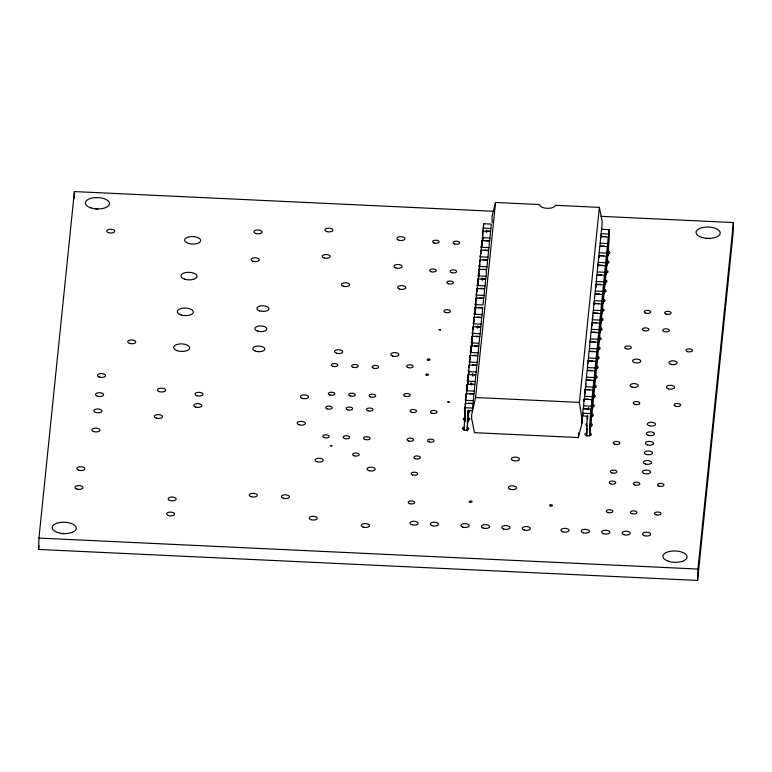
<?xml version="1.0" encoding="UTF-8"?>
<svg xmlns="http://www.w3.org/2000/svg" width="772" height="772" viewBox="0 0 772 772"><rect width="100%" height="100%" fill="white"/><g stroke="black" fill="none" stroke-linecap="round" stroke-linejoin="round"><path stroke-width="1.16" d="M600.877 216.324L733.4 222.558L733.043 233.926L697.589 580.428L38.6 549.442L38.957 538.074L74.411 191.572L493.655 211.287M74.199 198.394L74.411 191.572M464.097 429.879L465.246 403.322L472.879 403.679L472.348 410.752L467.764 410.54L467.128 430.873M464.233 430.496L464.339 427.138M464.676 421.348L465.13 406.931M465.14 413.531L464.869 421.937L465.101 419.756M465.4 405.117L466.22 393.759L473.863 394.116L473.101 403.37L468.527 403.158M466.114 397.358L466.22 393.759M466.346 396.75L467.205 384.186L474.838 384.553L474.085 393.807L469.501 393.585M467.05 389.001L467.205 384.186M467.243 389.59L468.179 374.623L475.813 374.98L475.06 384.234L470.476 384.022M467.919 383.037L468.179 374.623M468.112 383.626L468.228 380.027M468.372 375.211L469.164 365.06L476.797 365.417L476.063 373.773M468.855 374.671L468.971 371.062M469.087 367.462L469.164 365.06M467.292 430.641L468.064 410.897M469.318 366.854L470.138 355.487L477.772 355.853L477.019 365.098L472.435 364.886M468.295 410.25L467.928 422.081L468.15 419.9M470.023 359.096L470.138 355.487M468.305 419.958L468.749 410.8M470.225 359.684L471.123 345.924L478.756 346.281L477.993 355.535L473.419 355.323M468.98 410.154L468.903 412.518L469.125 410.328M470.93 351.935L471.123 345.924M471.161 351.318L472.097 336.36L479.73 336.717L479.065 343.27L471.422 342.913M471.798 345.972L472.097 336.36M471.991 346.56L472.068 344.158M472.29 336.949L473.072 326.788L480.715 327.154L479.952 336.399L475.378 336.187M471.123 385.103L471.2 382.738M472.773 336.409L472.85 333.996M473.004 329.19L473.072 326.788M473.197 329.789L474.056 317.224L481.689 317.582L480.937 326.836L476.353 326.624M473.902 322.03L474.056 317.224M474.133 321.422L475.031 307.661L482.664 308.018L481.911 317.273L477.328 317.051M472.551 376.08L472.628 373.716M474.809 314.87L475.031 307.661M475.041 314.262L475.156 310.653M475.224 308.25L476.015 298.088L483.648 298.455L482.973 305.008L475.34 304.641M475.668 308.906L476.015 298.088M476.208 298.687L476.99 288.525L484.623 288.882L483.87 298.137L479.287 297.924M476.652 299.343L476.729 296.94M476.913 290.928L476.99 288.525M477.106 291.517L477.974 278.962L485.607 279.319L484.845 288.574L480.271 288.352M477.781 284.964L477.974 278.962M478.013 284.357L478.949 269.389L486.582 269.746L485.829 279.001L481.245 278.788M478.717 276.598L478.949 269.389M478.92 277.196L479.026 273.587M479.142 269.988L479.923 259.826L487.566 260.183L486.833 268.54M477.443 328.245L477.521 325.88M479.624 269.438L479.817 263.426M480.087 261.621L480.908 250.263L488.541 250.62L487.788 259.875L483.204 259.653M480.792 253.863L480.908 250.263M481.024 253.255L481.882 240.69L489.516 241.047L488.763 250.302L484.179 250.089M481.699 246.702L481.882 240.69M481.931 246.094L482.867 231.127L490.5 231.484L489.747 240.739L485.163 240.526M479.036 344.167L478.978 345.972L474.394 345.75M482.558 240.739L482.867 231.127M482.789 240.131L482.867 237.728M483.06 231.716L483.619 223.745L491.253 224.102L490.751 230.268M483.397 230.751L483.619 223.745M482.336 280.419L482.413 278.045M486.399 232.565L486.476 230.172M495.547 202.486L475.591 397.512L471.731 414.419L471.605 418.472L474.49 432.667L578.315 437.55L581.866 423.654L581.991 419.601L579.425 402.395L599.371 207.369L555.454 205.304A8.048 3.783 1.8 0 1 547.116 208.315A8.048 3.783 1.8 0 1 539.464 204.551L495.547 202.486L491.996 216.382L492.208 222.732M589.798 435.283L590.773 409.228L583.14 408.87L582.609 415.934L587.193 416.147L586.585 435.292M590.58 426.154A3.271 1.534 1.8 0 0 590.85 423.5L591.757 399.664L584.114 399.298L583.362 408.552L587.946 408.764M584.066 401.102L584.114 399.298M591.719 417.266L592.732 390.092L585.099 389.735L584.346 398.989L588.92 399.201M585.012 392.437L585.099 389.735M592.539 407.018A3.271 1.534 1.8 0 0 592.809 404.374L593.707 380.528L586.073 380.171L585.321 389.416L589.904 389.638M590.879 380.065L586.295 379.853L587.058 370.599L594.691 370.956L593.784 394.772A3.271 1.534 1.8 0 1 593.514 397.455M594.691 387.447L595.666 361.392L588.032 361.035L587.28 370.29L591.863 370.502M587.974 362.83L588.032 361.035M595.473 378.319A3.271 1.534 1.8 0 0 595.743 375.675L596.65 351.829L589.017 351.472L588.254 360.717L592.838 360.939M596.447 368.755A3.271 1.534 1.8 0 0 596.717 366.102L597.624 342.257L589.991 341.899L589.239 351.154L593.813 351.366M586.71 436.257L587.116 428.344M587.415 418.878L587.521 415.336M587.646 418.231L587.724 415.867M597.432 359.183A3.271 1.534 1.8 0 0 597.702 356.539L598.609 332.693L590.966 332.336L590.213 341.591L594.797 341.803M588.592 409.855L588.66 407.481M598.406 349.62A3.271 1.534 1.8 0 0 598.676 346.975L599.583 323.13L591.95 322.764L591.198 332.018L595.772 332.24M591.863 325.466L591.921 323.671M599.39 340.056A3.271 1.534 1.8 0 0 599.661 337.403L600.558 313.557L592.925 313.2L592.172 322.455L596.756 322.667M600.365 330.484A3.271 1.534 1.8 0 0 600.635 327.839L601.542 303.994L593.909 303.637L593.147 312.892L597.731 313.104M589.634 435.775L590.773 409.228M601.542 320.486L602.517 294.431L594.884 294.064L594.131 303.319L598.715 303.541M591.757 399.664L590.406 427.842L590.628 425.661M590.744 426.829L590.85 423.471M602.324 311.357A3.271 1.534 1.8 0 0 602.594 308.703L603.501 284.858L595.868 284.501L595.106 293.756L599.69 293.968M592.732 390.092L591.381 418.279L591.603 416.089M595.781 287.203L595.868 284.501M603.299 301.784A3.271 1.534 1.8 0 0 603.579 299.14L604.476 275.295L596.843 274.938L596.09 284.192L600.664 284.405M593.707 380.528L592.365 408.706L592.587 406.526M592.703 407.703L592.809 404.345M604.486 291.777L605.46 265.732L597.817 265.365L597.065 274.62L601.649 274.842M594.691 370.956L593.34 399.143L593.562 396.962M593.678 398.13L593.784 394.772M605.258 282.658A3.271 1.534 1.8 0 0 605.528 280.004L606.435 256.159L598.802 255.802L598.049 265.057L602.623 265.269M595.666 361.392L594.315 389.58L594.546 387.39M598.744 257.607L598.802 255.802M598.831 257.829L599.776 246.239L607.41 246.596L606.512 270.412A3.271 1.534 1.8 0 1 606.242 273.085M596.65 351.829L595.299 380.007L595.521 377.826M595.637 379.004L595.743 375.636M607.419 263.078L608.394 237.033L600.761 236.666L599.998 245.921L604.582 246.133M597.624 342.257L596.428 370.502M596.65 368.312L596.727 366.073M608.375 254.162L609.147 229.651L601.513 229.284L600.983 236.357L605.566 236.57M598.609 332.693L597.258 360.881L597.48 358.69M597.596 359.868L597.702 356.51M599.583 323.13L598.232 351.308L598.454 349.127M598.58 350.305L598.676 346.937M600.558 313.557L599.217 341.745L599.439 339.555M599.593 339.612L599.661 337.374M601.542 303.994L600.346 332.23M600.529 331.169L600.635 327.81M602.517 294.431L601.166 322.609L601.398 320.428M603.501 284.858L602.15 313.046L602.372 310.855M602.488 312.033L602.594 308.675M604.476 275.295L603.125 303.473L603.347 301.292M603.472 302.47L603.579 299.111M605.46 265.732L604.109 293.91L604.331 291.729M606.435 256.159L605.084 284.347L605.306 282.156M605.431 283.334L605.528 279.975M607.41 246.596L606.068 274.774L606.29 272.593M606.406 273.77L606.512 270.412M608.394 237.033L607.043 265.211L607.265 263.03M609.147 229.651L608.018 255.648L608.249 253.457M697.589 580.428L697.946 569.061L733.4 222.558M38.6 549.442L38.967 545.843M578.315 437.55L578.807 432.764M581.866 423.654L582.831 413.753M583.333 409.334L583.574 406.95M584.915 393.826L585.408 389.059M585.659 386.145L585.88 383.964M586.295 379.853L586.527 377.672M588.09 362.811L588.332 360.428M590.165 342.527L590.435 339.4M591.873 325.832L592.124 323.439M592.616 318.083L592.848 315.902M594.073 304.351L594.353 301.138M595.781 287.657L596.148 284.077M597.982 266.176L598.223 263.792M600.906 237.544L601.205 234.167M601.764 229.197L602.256 221.574L599.371 207.369M483.175 228.116L490.809 228.473M601.07 233.655L608.703 234.012M486.138 230.953L490.722 231.175M482.191 237.679L489.824 238.037M600.085 243.219L607.718 243.585M481.217 247.243L488.85 247.609M599.111 252.791L606.744 253.148M599.024 255.493L603.607 255.706M480.232 256.815L487.865 257.173M598.126 262.355L605.769 262.712M479.258 266.379L486.891 266.736M597.152 271.927L604.785 272.284M482.23 269.225L486.804 269.438M478.273 275.942L485.916 276.308M596.177 281.49L603.81 281.848M477.299 285.515L484.932 285.872M595.193 291.054L602.826 291.411M476.324 295.078L483.957 295.435M594.218 300.626L601.851 300.983M593.234 310.19L600.867 310.547M478.312 307.488L482.896 307.7M474.365 314.214L481.998 314.571M592.259 319.753L599.892 320.11M473.381 323.777L481.014 324.134M591.275 329.326L598.918 329.683M472.406 333.34L480.039 333.707M590.3 338.889L597.933 339.246M589.326 348.452L596.959 348.819M470.447 352.476L478.08 352.833M588.341 358.025L595.974 358.382M469.472 362.049L477.106 362.406M587.367 367.588L595 367.945M468.488 371.612L476.121 371.969M586.382 377.151L594.015 377.518M471.46 374.449L476.044 374.671M467.514 381.175L475.147 381.532M585.408 386.724L593.041 387.081M466.529 390.748L474.162 391.105M584.423 396.287L592.066 396.644M475.591 397.512L579.425 402.395M465.555 400.311L473.188 400.668M583.449 405.85L591.082 406.217M464.802 407.693L472.435 408.05M582.696 413.232L590.329 413.599M38.957 538.074L697.946 569.061M481.323 247.426A3.271 1.534 1.8 0 1 481.477 245.901M480.338 256.989A3.271 1.534 1.8 0 1 480.502 255.464M479.364 266.562A3.271 1.534 1.8 0 1 479.518 265.028M478.389 276.125A3.271 1.534 1.8 0 1 478.543 274.6M477.405 285.688A3.271 1.534 1.8 0 1 477.559 284.164M476.43 295.261A3.271 1.534 1.8 0 1 476.585 293.727M475.446 304.824A3.271 1.534 1.8 0 1 475.6 303.3M474.471 314.387A3.271 1.534 1.8 0 1 474.626 312.863M473.487 323.96A3.271 1.534 1.8 0 1 473.651 322.426M471.538 343.096A3.271 1.534 1.8 0 1 471.692 341.562M470.553 352.659A3.271 1.534 1.8 0 1 470.708 351.125M469.579 362.222A3.271 1.534 1.8 0 1 469.733 360.698M468.594 371.795A3.271 1.534 1.8 0 1 468.749 370.261M467.62 381.358A3.271 1.534 1.8 0 1 467.774 379.824M466.635 390.922A3.271 1.534 1.8 0 1 466.799 389.397M465.661 400.494A3.271 1.534 1.8 0 1 465.815 398.96M470.331 410.328A3.271 1.534 1.8 0 1 469.077 410.829M464.686 410.057A3.271 1.534 1.8 0 1 464.84 408.533M468.372 417.748A3.271 1.534 1.8 0 1 468.102 420.393M464.84 420.238A3.271 1.534 1.8 0 1 465.111 417.594M467.398 427.312A3.271 1.534 1.8 0 1 468.025 429.657A3.271 1.534 1.8 0 1 463.026 429.425A3.271 1.534 1.8 0 1 464.136 427.157M589.866 433.073A3.271 1.534 1.8 0 1 590.503 435.418A3.271 1.534 1.8 0 1 585.504 435.186A3.271 1.534 1.8 0 1 586.604 432.918M587.318 425.999A3.271 1.534 1.8 0 1 586.334 423.857M591.825 413.937A3.271 1.534 1.8 0 1 591.555 416.59M594.768 385.238A3.271 1.534 1.8 0 1 594.498 387.882M472.512 333.523A3.271 1.534 1.8 0 1 472.667 331.999M601.62 318.276A3.271 1.534 1.8 0 1 601.349 320.92M604.553 289.568A3.271 1.534 1.8 0 1 604.283 292.221M607.487 260.868A3.271 1.534 1.8 0 1 607.217 263.522M608.471 251.305A3.271 1.534 1.8 0 1 608.201 253.959M61.306 533.674A12.072 5.665 1.8 0 1 64.443 533.626M95.583 208.951A12.072 5.665 1.8 0 1 97.658 208.971M706.274 238.423A12.072 5.665 1.8 0 1 710.423 238.625M330.348 445.627L331.825 445.878L330.348 445.627M439.114 329.634L440.6 329.895L439.114 329.634M447.866 401.951L449.343 402.212L447.866 401.951M373.58 368.225A3.271 1.534 1.8 0 0 378.608 367.134A3.271 1.534 1.8 0 0 373.851 365.581A3.271 1.534 1.8 0 0 373.58 368.225M353.171 367.269A3.271 1.534 1.8 0 0 358.198 366.169A3.271 1.534 1.8 0 0 353.441 364.616A3.271 1.534 1.8 0 0 353.171 367.269M332.761 366.304A3.271 1.534 1.8 0 0 337.789 365.214A3.271 1.534 1.8 0 0 333.031 363.66A3.271 1.534 1.8 0 0 332.761 366.304M324.25 437.589A3.271 1.534 1.8 0 0 329.287 436.489A3.271 1.534 1.8 0 0 324.52 434.935A3.271 1.534 1.8 0 0 324.25 437.589M344.669 438.544A3.271 1.534 1.8 0 0 349.697 437.454A3.271 1.534 1.8 0 0 344.939 435.9A3.271 1.534 1.8 0 0 344.669 438.544M365.079 439.509A3.271 1.534 1.8 0 0 370.106 438.409A3.271 1.534 1.8 0 0 365.349 436.855A3.271 1.534 1.8 0 0 365.079 439.509M368.012 410.8A3.271 1.534 1.8 0 0 373.05 409.71A3.271 1.534 1.8 0 0 368.283 408.156A3.271 1.534 1.8 0 0 368.012 410.8M347.603 409.845A3.271 1.534 1.8 0 0 352.63 408.755A3.271 1.534 1.8 0 0 347.873 407.201A3.271 1.534 1.8 0 0 347.603 409.845M327.193 408.89A3.271 1.534 1.8 0 0 332.221 407.79A3.271 1.534 1.8 0 0 327.463 406.236A3.271 1.534 1.8 0 0 327.193 408.89M454.534 243.962A3.271 1.534 1.8 0 0 459.562 242.871A3.271 1.534 1.8 0 0 454.805 241.318A3.271 1.534 1.8 0 0 454.534 243.962M434.115 243.006A3.271 1.534 1.8 0 0 439.152 241.916A3.271 1.534 1.8 0 0 434.385 240.362A3.271 1.534 1.8 0 0 434.115 243.006M431.181 271.705A3.271 1.534 1.8 0 0 436.209 270.615A3.271 1.534 1.8 0 0 431.452 269.061A3.271 1.534 1.8 0 0 431.181 271.705M451.591 272.67A3.271 1.534 1.8 0 0 456.628 271.57A3.271 1.534 1.8 0 0 451.861 270.017A3.271 1.534 1.8 0 0 451.591 272.67M431.963 413.203A3.271 1.534 1.8 0 0 437 412.113A3.271 1.534 1.8 0 0 432.233 410.559A3.271 1.534 1.8 0 0 431.963 413.203M411.553 412.248A3.271 1.534 1.8 0 0 416.581 411.148A3.271 1.534 1.8 0 0 411.823 409.594A3.271 1.534 1.8 0 0 411.553 412.248M408.62 440.947A3.271 1.534 1.8 0 0 413.647 439.857A3.271 1.534 1.8 0 0 408.89 438.293A3.271 1.534 1.8 0 0 408.62 440.947M429.029 441.902A3.271 1.534 1.8 0 0 434.057 440.812A3.271 1.534 1.8 0 0 429.3 439.258A3.271 1.534 1.8 0 0 429.029 441.902M412.644 474.973A3.271 1.534 1.8 0 0 417.681 473.873A3.271 1.534 1.8 0 0 412.914 472.319A3.271 1.534 1.8 0 0 412.644 474.973M409.71 503.672A3.271 1.534 1.8 0 0 414.738 502.572A3.271 1.534 1.8 0 0 409.98 501.018A3.271 1.534 1.8 0 0 409.71 503.672M655.997 514.799A3.271 1.534 1.8 0 0 661.025 513.698A3.271 1.534 1.8 0 0 656.268 512.145A3.271 1.534 1.8 0 0 655.997 514.799M658.931 486.099A3.271 1.534 1.8 0 0 663.959 484.999A3.271 1.534 1.8 0 0 659.201 483.446A3.271 1.534 1.8 0 0 658.931 486.099M631.882 513.66A3.271 1.534 1.8 0 0 636.91 512.569A3.271 1.534 1.8 0 0 632.152 511.016A3.271 1.534 1.8 0 0 631.882 513.66M370.647 396.924A3.271 1.534 1.8 0 0 375.675 395.833A3.271 1.534 1.8 0 0 370.917 394.28A3.271 1.534 1.8 0 0 370.647 396.924M426.366 375.211A1.409 0.666 1.8 0 0 428.537 374.738A1.409 0.666 1.8 0 0 426.491 374.073A1.409 0.666 1.8 0 0 426.366 375.211M129.532 343.395A4.024 1.891 1.8 0 0 135.727 342.054A4.024 1.891 1.8 0 0 129.87 340.134A4.024 1.891 1.8 0 0 129.532 343.395M634.825 484.961A3.271 1.534 1.8 0 0 639.853 483.87A3.271 1.534 1.8 0 0 635.095 482.317A3.271 1.534 1.8 0 0 634.825 484.961M607.776 512.531A3.271 1.534 1.8 0 0 612.804 511.431A3.271 1.534 1.8 0 0 608.047 509.877A3.271 1.534 1.8 0 0 607.776 512.531M610.71 483.832A3.271 1.534 1.8 0 0 615.738 482.732A3.271 1.534 1.8 0 0 610.98 481.178A3.271 1.534 1.8 0 0 610.71 483.832M611.829 472.908A3.271 1.534 1.8 0 0 616.857 471.808A3.271 1.534 1.8 0 0 612.099 470.254A3.271 1.534 1.8 0 0 611.829 472.908M614.763 444.209A3.271 1.534 1.8 0 0 619.791 443.109A3.271 1.534 1.8 0 0 615.033 441.555A3.271 1.534 1.8 0 0 614.763 444.209M626.227 348.732A3.271 1.534 1.8 0 0 631.255 347.641A3.271 1.534 1.8 0 0 626.497 346.088A3.271 1.534 1.8 0 0 626.227 348.732M687.466 351.617A3.271 1.534 1.8 0 0 692.494 350.517A3.271 1.534 1.8 0 0 687.736 348.963A3.271 1.534 1.8 0 0 687.466 351.617M448.358 283.787A3.271 1.534 1.8 0 0 453.386 282.697A3.271 1.534 1.8 0 0 448.628 281.143A3.271 1.534 1.8 0 0 448.358 283.787M445.425 312.486A3.271 1.534 1.8 0 0 450.452 311.396A3.271 1.534 1.8 0 0 445.695 309.842A3.271 1.534 1.8 0 0 445.425 312.486M159.37 391.636A4.092 1.92 1.8 0 0 165.662 390.275A4.092 1.92 1.8 0 0 159.707 388.326A4.092 1.92 1.8 0 0 159.37 391.636M302.257 398.362A4.092 1.92 1.8 0 0 308.549 396.991A4.092 1.92 1.8 0 0 302.595 395.042A4.092 1.92 1.8 0 0 302.257 398.362M415.355 458.713A3.271 1.534 1.8 0 0 420.393 457.613A3.271 1.534 1.8 0 0 415.635 456.059A3.271 1.534 1.8 0 0 415.355 458.713M354.126 455.827A3.271 1.534 1.8 0 0 359.154 454.737A3.271 1.534 1.8 0 0 354.396 453.183A3.271 1.534 1.8 0 0 354.126 455.827M408.127 367.578A3.271 1.534 1.8 0 0 413.155 366.488A3.271 1.534 1.8 0 0 408.398 364.934A3.271 1.534 1.8 0 0 408.127 367.578M405.194 396.277A3.271 1.534 1.8 0 0 410.221 395.187A3.271 1.534 1.8 0 0 405.464 393.633A3.271 1.534 1.8 0 0 405.194 396.277M255.822 233.443A4.092 1.92 1.8 0 0 262.113 232.073A4.092 1.92 1.8 0 0 256.159 230.133A4.092 1.92 1.8 0 0 255.822 233.443M398.709 240.16A4.092 1.92 1.8 0 0 405.001 238.789A4.092 1.92 1.8 0 0 399.047 236.85A4.092 1.92 1.8 0 0 398.709 240.16M252.975 261.235A4.092 1.92 1.8 0 0 259.267 259.865A4.092 1.92 1.8 0 0 253.312 257.925A4.092 1.92 1.8 0 0 252.975 261.235M395.862 267.961A4.092 1.92 1.8 0 0 402.164 266.591A4.092 1.92 1.8 0 0 396.21 264.642A4.092 1.92 1.8 0 0 395.862 267.961M392.668 356.066A4.092 1.92 1.8 0 0 398.96 354.695A4.092 1.92 1.8 0 0 393.006 352.746A4.092 1.92 1.8 0 0 392.668 356.066M399.52 289.095A4.092 1.92 1.8 0 0 405.811 287.724A4.092 1.92 1.8 0 0 399.857 285.785A4.092 1.92 1.8 0 0 399.52 289.095M336.438 353.19A4.092 1.92 1.8 0 0 342.729 351.82A4.092 1.92 1.8 0 0 336.775 349.88A4.092 1.92 1.8 0 0 336.438 353.19M168.45 515.532A4.024 1.891 1.8 0 0 174.646 514.181A4.024 1.891 1.8 0 0 168.779 512.27A4.024 1.891 1.8 0 0 168.45 515.532M108.562 232.661A4.024 1.891 1.8 0 0 114.758 231.31A4.024 1.891 1.8 0 0 108.9 229.4A4.024 1.891 1.8 0 0 108.562 232.661M169.985 500.459A4.024 1.891 1.8 0 0 176.18 499.117A4.024 1.891 1.8 0 0 170.322 497.197A4.024 1.891 1.8 0 0 169.985 500.459M324.008 257.925A4.024 1.891 1.8 0 0 330.204 256.584A4.024 1.891 1.8 0 0 324.337 254.663A4.024 1.891 1.8 0 0 324.008 257.925M326.701 231.561A4.024 1.891 1.8 0 0 332.896 230.22A4.024 1.891 1.8 0 0 327.038 228.3A4.024 1.891 1.8 0 0 326.701 231.561M195.692 407.056A4.024 1.891 1.8 0 0 201.888 405.715A4.024 1.891 1.8 0 0 196.03 403.795A4.024 1.891 1.8 0 0 195.692 407.056M196.85 395.756A4.024 1.891 1.8 0 0 203.046 394.415A4.024 1.891 1.8 0 0 197.188 392.494A4.024 1.891 1.8 0 0 196.85 395.756M251.122 496.705A4.024 1.891 1.8 0 0 257.317 495.363A4.024 1.891 1.8 0 0 251.46 493.443A4.024 1.891 1.8 0 0 251.122 496.705M283.266 498.22A4.024 1.891 1.8 0 0 289.461 496.869A4.024 1.891 1.8 0 0 283.604 494.958A4.024 1.891 1.8 0 0 283.266 498.22M469.907 502.147A1.409 0.666 1.8 0 0 472.078 501.675A1.409 0.666 1.8 0 0 470.023 501.009A1.409 0.666 1.8 0 0 469.907 502.147M550.272 505.93A1.409 0.666 1.8 0 0 552.443 505.457A1.409 0.666 1.8 0 0 550.388 504.782A1.409 0.666 1.8 0 0 550.272 505.93M427.91 360.148A1.409 0.666 1.8 0 0 430.081 359.675A1.409 0.666 1.8 0 0 428.026 359.009A1.409 0.666 1.8 0 0 427.91 360.148M255.551 351.202A6.041 2.837 1.8 0 0 264.844 349.176A6.041 2.837 1.8 0 0 256.053 346.31A6.041 2.837 1.8 0 0 255.551 351.202M257.616 331.091A6.041 2.837 1.8 0 0 266.9 329.065A6.041 2.837 1.8 0 0 258.109 326.199A6.041 2.837 1.8 0 0 257.616 331.091M259.682 310.904A6.041 2.837 1.8 0 0 268.965 308.877A6.041 2.837 1.8 0 0 260.174 306.011A6.041 2.837 1.8 0 0 259.682 310.904M513.197 460.575A4.092 1.92 1.8 0 0 519.488 459.215A4.092 1.92 1.8 0 0 513.534 457.265A4.092 1.92 1.8 0 0 513.197 460.575M510.253 489.274A4.092 1.92 1.8 0 0 516.545 487.914A4.092 1.92 1.8 0 0 510.591 485.964A4.092 1.92 1.8 0 0 510.253 489.274M643.906 330.638A3.271 1.534 1.8 0 0 648.934 329.548A3.271 1.534 1.8 0 0 644.176 327.994A3.271 1.534 1.8 0 0 643.906 330.638M664.316 331.603A3.271 1.534 1.8 0 0 669.353 330.512A3.271 1.534 1.8 0 0 664.596 328.949A3.271 1.534 1.8 0 0 664.316 331.603M645.691 313.162A3.271 1.534 1.8 0 0 650.728 312.071A3.271 1.534 1.8 0 0 645.971 310.518A3.271 1.534 1.8 0 0 645.691 313.162M666.111 314.127A3.271 1.534 1.8 0 0 671.138 313.036A3.271 1.534 1.8 0 0 666.381 311.473A3.271 1.534 1.8 0 0 666.111 314.127M675.577 406.236A3.271 1.534 1.8 0 0 680.614 405.136A3.271 1.534 1.8 0 0 675.847 403.582A3.271 1.534 1.8 0 0 675.577 406.236M634.758 404.316A3.271 1.534 1.8 0 0 639.785 403.216A3.271 1.534 1.8 0 0 635.028 401.662A3.271 1.534 1.8 0 0 634.758 404.316M368.91 470.659A4.092 1.92 1.8 0 0 375.202 469.289A4.092 1.92 1.8 0 0 369.248 467.349A4.092 1.92 1.8 0 0 368.91 470.659M363.13 527.102A4.092 1.92 1.8 0 0 369.431 525.732A4.092 1.92 1.8 0 0 363.477 523.792A4.092 1.92 1.8 0 0 363.13 527.102M97.368 396.181A4.092 1.92 1.8 0 0 103.66 394.81A4.092 1.92 1.8 0 0 97.706 392.861A4.092 1.92 1.8 0 0 97.368 396.181M99.327 377.045A4.092 1.92 1.8 0 0 105.619 375.675A4.092 1.92 1.8 0 0 99.665 373.735A4.092 1.92 1.8 0 0 99.327 377.045M93.75 431.587A4.092 1.92 1.8 0 0 100.042 430.216A4.092 1.92 1.8 0 0 94.087 428.267A4.092 1.92 1.8 0 0 93.75 431.587M95.709 412.451A4.092 1.92 1.8 0 0 102.001 411.08A4.092 1.92 1.8 0 0 96.046 409.141A4.092 1.92 1.8 0 0 95.709 412.451M462.862 527.131A4.092 1.92 1.8 0 0 469.154 525.761A4.092 1.92 1.8 0 0 463.2 523.812A4.092 1.92 1.8 0 0 462.862 527.131M483.272 528.087A4.092 1.92 1.8 0 0 489.564 526.716A4.092 1.92 1.8 0 0 483.61 524.777A4.092 1.92 1.8 0 0 483.272 528.087M503.682 529.052A4.092 1.92 1.8 0 0 509.974 527.681A4.092 1.92 1.8 0 0 504.019 525.732A4.092 1.92 1.8 0 0 503.682 529.052M524.101 530.007A4.092 1.92 1.8 0 0 530.393 528.637A4.092 1.92 1.8 0 0 524.439 526.697A4.092 1.92 1.8 0 0 524.101 530.007M562.749 531.821A4.092 1.92 1.8 0 0 569.041 530.461A4.092 1.92 1.8 0 0 563.087 528.511A4.092 1.92 1.8 0 0 562.749 531.821M583.169 532.786A4.092 1.92 1.8 0 0 589.461 531.416A4.092 1.92 1.8 0 0 583.507 529.467A4.092 1.92 1.8 0 0 583.169 532.786M603.579 533.741A4.092 1.92 1.8 0 0 609.87 532.371A4.092 1.92 1.8 0 0 603.916 530.432A4.092 1.92 1.8 0 0 603.579 533.741M623.988 534.707A4.092 1.92 1.8 0 0 630.28 533.336A4.092 1.92 1.8 0 0 624.326 531.387A4.092 1.92 1.8 0 0 623.988 534.707M644.398 535.662A4.092 1.92 1.8 0 0 650.699 534.292A4.092 1.92 1.8 0 0 644.745 532.352A4.092 1.92 1.8 0 0 644.398 535.662M188.3 243.383A8.048 3.783 1.8 0 0 200.681 240.69A8.048 3.783 1.8 0 0 188.966 236.859A8.048 3.783 1.8 0 0 188.3 243.383M184.633 279.165A8.048 3.783 1.8 0 0 197.024 276.472A8.048 3.783 1.8 0 0 185.299 272.641A8.048 3.783 1.8 0 0 184.633 279.165M180.976 314.908A8.048 3.783 1.8 0 0 193.367 312.216A8.048 3.783 1.8 0 0 181.652 308.385A8.048 3.783 1.8 0 0 180.976 314.908M177.319 350.729A8.048 3.783 1.8 0 0 189.7 348.027A8.048 3.783 1.8 0 0 177.985 344.206A8.048 3.783 1.8 0 0 177.319 350.729M78.686 470.167A4.024 1.891 1.8 0 0 84.881 468.826A4.024 1.891 1.8 0 0 79.024 466.906A4.024 1.891 1.8 0 0 78.686 470.167M76.766 489.004A4.024 1.891 1.8 0 0 82.961 487.653A4.024 1.891 1.8 0 0 77.094 485.742A4.024 1.891 1.8 0 0 76.766 489.004M311.029 519.701A4.024 1.891 1.8 0 0 317.224 518.35A4.024 1.891 1.8 0 0 311.367 516.439A4.024 1.891 1.8 0 0 311.029 519.701M316.964 461.695A4.024 1.891 1.8 0 0 323.159 460.344A4.024 1.891 1.8 0 0 317.302 458.433A4.024 1.891 1.8 0 0 316.964 461.695M329.818 395.003A3.271 1.534 1.8 0 0 334.855 393.913A3.271 1.534 1.8 0 0 330.088 392.359A3.271 1.534 1.8 0 0 329.818 395.003M350.237 395.968A3.271 1.534 1.8 0 0 355.265 394.868A3.271 1.534 1.8 0 0 350.507 393.315A3.271 1.534 1.8 0 0 350.237 395.968M57.697 532.516A12.072 5.665 1.8 0 0 76.274 528.482A12.072 5.665 1.8 0 0 58.691 522.731A12.072 5.665 1.8 0 0 57.697 532.516M668.465 561.244A12.072 5.665 1.8 0 0 687.051 557.201A12.072 5.665 1.8 0 0 669.469 551.459A12.072 5.665 1.8 0 0 668.465 561.244M90.913 207.861A12.072 5.665 1.8 0 0 109.499 203.818A12.072 5.665 1.8 0 0 91.916 198.076A12.072 5.665 1.8 0 0 90.913 207.861M701.603 237.332A12.072 5.665 1.8 0 0 720.189 233.289A12.072 5.665 1.8 0 0 702.607 227.547A12.072 5.665 1.8 0 0 701.603 237.332M343.289 286.229A4.092 1.92 1.8 0 0 349.581 284.858A4.092 1.92 1.8 0 0 343.627 282.909A4.092 1.92 1.8 0 0 343.289 286.229M156.176 418.096A4.092 1.92 1.8 0 0 162.467 416.726A4.092 1.92 1.8 0 0 156.513 414.776A4.092 1.92 1.8 0 0 156.176 418.096M299.063 424.812A4.092 1.92 1.8 0 0 305.355 423.442A4.092 1.92 1.8 0 0 299.401 421.502A4.092 1.92 1.8 0 0 299.063 424.812M670.829 364.297A4.092 1.92 1.8 0 0 677.121 362.927A4.092 1.92 1.8 0 0 671.167 360.978A4.092 1.92 1.8 0 0 670.829 364.297M668.32 388.779A4.092 1.92 1.8 0 0 674.612 387.409A4.092 1.92 1.8 0 0 668.658 385.469A4.092 1.92 1.8 0 0 668.32 388.779M634.487 362.589A4.092 1.92 1.8 0 0 640.779 361.219A4.092 1.92 1.8 0 0 634.825 359.269A4.092 1.92 1.8 0 0 634.487 362.589M631.978 387.071A4.092 1.92 1.8 0 0 638.27 385.701A4.092 1.92 1.8 0 0 632.316 383.761A4.092 1.92 1.8 0 0 631.978 387.071M644.302 473.554A4.092 1.92 1.8 0 0 650.593 472.184A4.092 1.92 1.8 0 0 644.639 470.245A4.092 1.92 1.8 0 0 644.302 473.554M645.276 463.991A4.092 1.92 1.8 0 0 651.568 462.621A4.092 1.92 1.8 0 0 645.614 460.672A4.092 1.92 1.8 0 0 645.276 463.991M646.251 454.418A4.092 1.92 1.8 0 0 652.552 453.058A4.092 1.92 1.8 0 0 646.598 451.109A4.092 1.92 1.8 0 0 646.251 454.418M647.235 444.855A4.092 1.92 1.8 0 0 653.527 443.485A4.092 1.92 1.8 0 0 647.573 441.545A4.092 1.92 1.8 0 0 647.235 444.855M648.21 435.292A4.092 1.92 1.8 0 0 654.502 433.922A4.092 1.92 1.8 0 0 648.548 431.973A4.092 1.92 1.8 0 0 648.21 435.292M649.194 425.719A4.092 1.92 1.8 0 0 655.486 424.359A4.092 1.92 1.8 0 0 649.532 422.409A4.092 1.92 1.8 0 0 649.194 425.719M411.823 524.728A4.092 1.92 1.8 0 0 418.125 523.358A4.092 1.92 1.8 0 0 412.171 521.418A4.092 1.92 1.8 0 0 411.823 524.728M432.243 525.684A4.092 1.92 1.8 0 0 438.535 524.323A4.092 1.92 1.8 0 0 432.581 522.374A4.092 1.92 1.8 0 0 432.243 525.684"/></g></svg>
